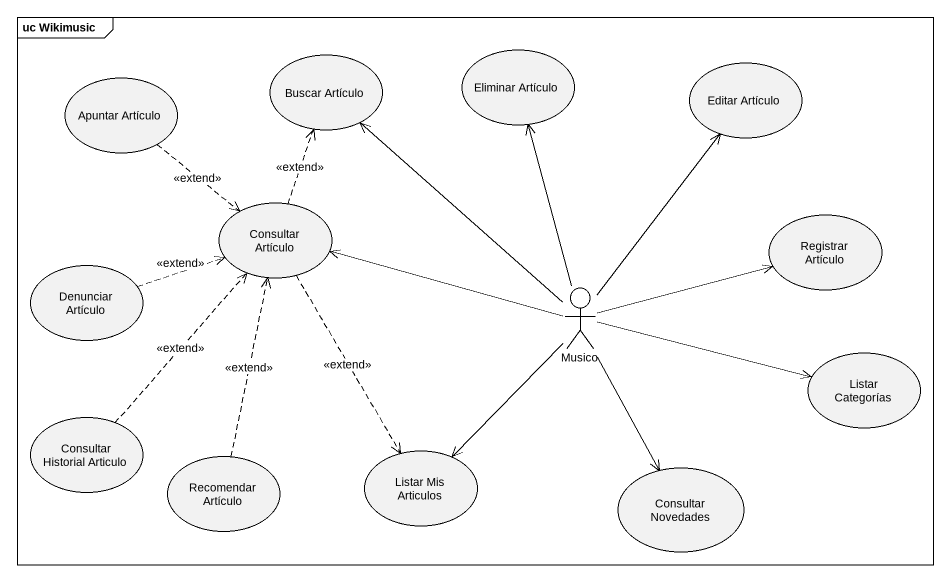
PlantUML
@startuml
mainframe uc Wikimusic
usecase "Buscar Artículo" as Buscar_Artículo
usecase "Eliminar Artículo" as Eliminar_Artículo
usecase "Editar Artículo" as Editar_Artículo
usecase "Apuntar Artículo" as Apuntar_Artículo
usecase "Consultar Artículo" as Consultar_Artículo
usecase "Registrar Artículo" as Registrar_Artículo
usecase "Denunciar Artículo" as Denunciar_Artículo
actor Musico
usecase "Listar Categorías" as Listar_Categorías
usecase "Consultar Historial Articulo" as Consultar_Historial_Articulo
usecase "Recomendar Artículo" as Recomendar_Artículo
usecase "Listar Mis Articulos" as Listar_Mis_Articulos
usecase "Consultar Novedades" as Consultar_Novedades
Apuntar_Artículo ..> Consultar_Artículo : <<extend>>
Consultar_Artículo .up.> Buscar_Artículo : <<extend>>
Consultar_Artículo ..> Listar_Mis_Articulos : <<extend>>
Denunciar_Artículo .right.> Consultar_Artículo : <<extend>>
Musico -up-> Buscar_Artículo
Musico -up-> Eliminar_Artículo
Musico -up-> Editar_Artículo
Musico -left-> Consultar_Artículo
Musico -right-> Registrar_Artículo
Musico -right-> Listar_Categorías
Musico --> Listar_Mis_Articulos
Musico --> Consultar_Novedades
Consultar_Historial_Articulo .up.> Consultar_Artículo : <<extend>>
Recomendar_Artículo .up.> Consultar_Artículo : <<extend>>
@enduml
